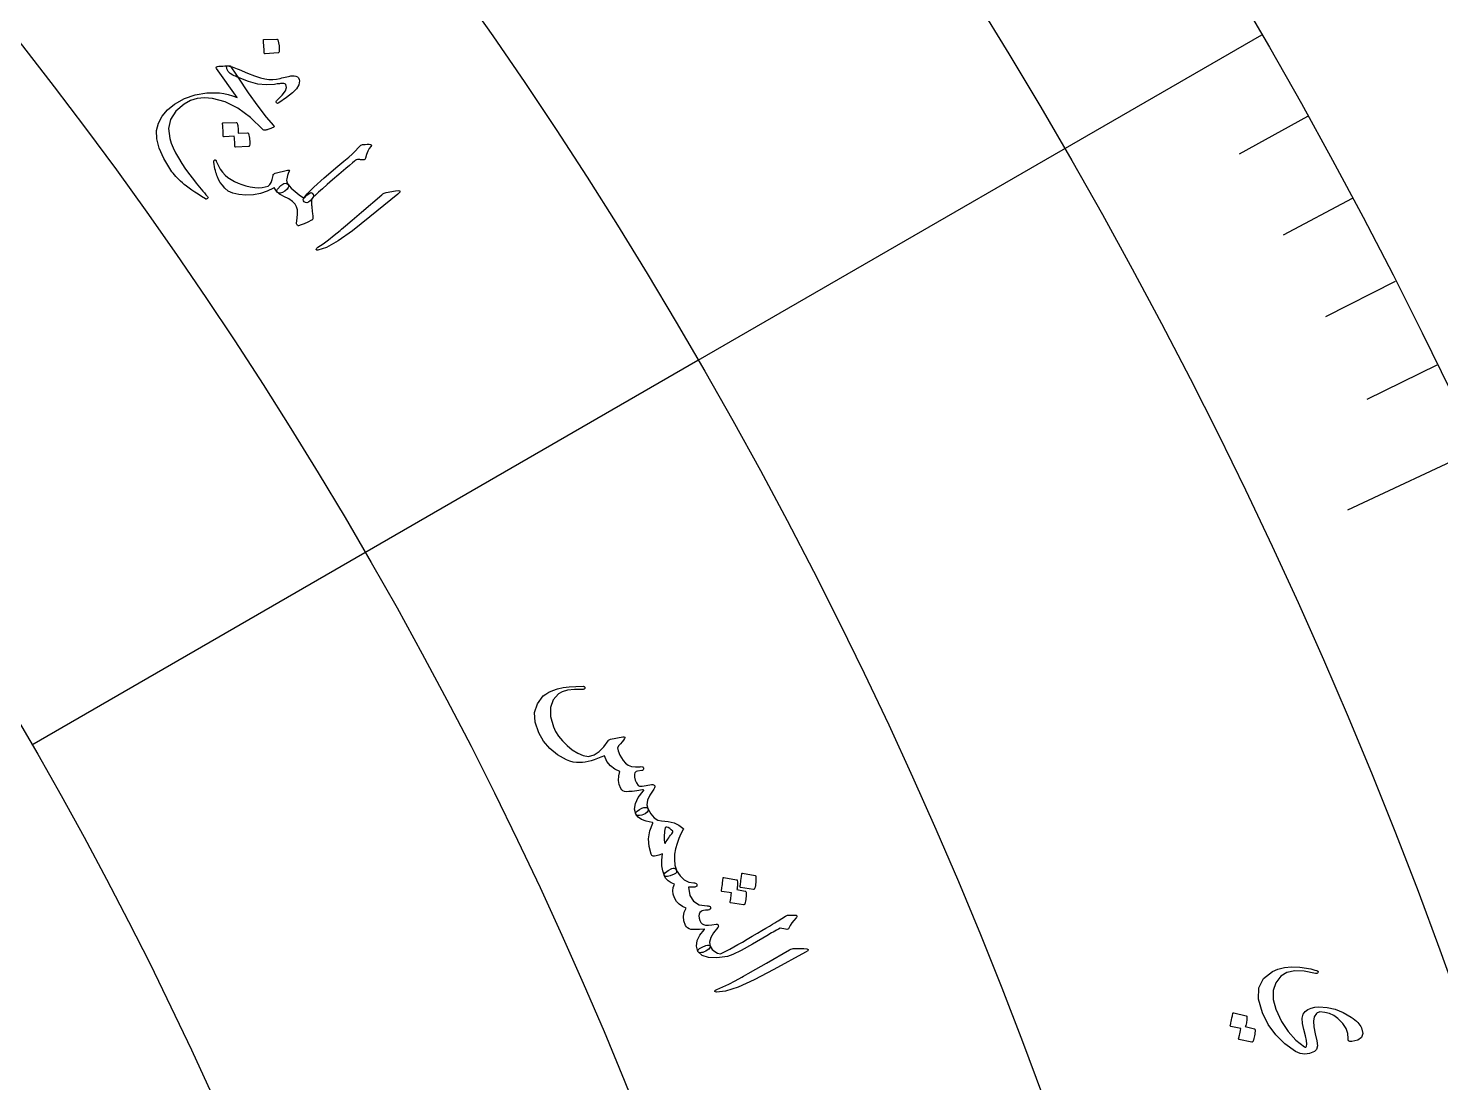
# Model space of a CAD drawing. Header units: millimetres. Extents: x -78 to 78, y -78 to 100.
# Drawn here: x 44.59 to 63.09, y 21.35 to 35.16 of the extents above; entities that cross this region are included whole.
import ezdxf

# ---------------------------------------------------------------- set-up
doc = ezdxf.new("R2010")
doc.units = ezdxf.units.MM
for name, color, linetype in [('ENGRAVE', 7, 'Continuous'), ('ENGRAVE_FINE', 8, 'Continuous'), ('TEXT', 5, 'Continuous')]:
    doc.layers.add(name, color=color, linetype=linetype)

msp = doc.modelspace()

# ---------------------------------------------------------------- linework, layer by layer
at = {"layer": 'ENGRAVE'}
for points in [[(60.7409, 35.0687), (53.358, 30.8062)], [(53.358, 30.8062), (48.9954, 28.2875)], [(63.5662, 29.6414), (61.8664, 28.8488)], [(48.9954, 28.2875), (44.6328, 25.7687)]]:
    msp.add_lwpolyline(points, dxfattribs=at)
for radius in [75.95, 75.95, 73.9156, 70.1375, 70.1375, 67.1538, 61.6125, 61.6125, 56.575, 56.575, 51.5375, 51.5375]:
    msp.add_circle((0, 0), radius, dxfattribs=at)
at = {"layer": 'ENGRAVE_FINE'}
for points in [[(61.3436, 34.0033), (60.4489, 33.5074)], [(61.9277, 32.9276), (61.0245, 32.4473)], [(62.493, 31.8418), (61.5815, 31.3773)], [(63.0392, 30.7463), (62.1197, 30.2978)]]:
    msp.add_lwpolyline(points, dxfattribs=at)
at = {"layer": 'TEXT'}
for points in [[(47.8424, 35.0169), (47.8458, 35.0164), (47.849, 35.0145), (47.852, 35.0112), (47.8548, 35.0066), (47.8649, 34.967), (47.871, 34.9272), (47.873, 34.8873), (47.8711, 34.8471), (47.8697, 34.8424), (47.8674, 34.839), (47.8641, 34.837), (47.8598, 34.8364), (47.6877, 34.8242), (47.6828, 34.8248), (47.6796, 34.8279), (47.6779, 34.8333), (47.6778, 34.841), (47.6776, 34.8477), (47.6772, 34.858), (47.6765, 34.8721), (47.6754, 34.8898), (47.6739, 34.9115), (47.6718, 34.9372), (47.669, 34.967), (47.6656, 35.0009), (47.6657, 35.0057), (47.6668, 35.009), (47.6692, 35.0107), (47.6726, 35.0108)], [(47.3299, 34.5176), (47.4683, 34.3123), (47.5924, 34.1382), (47.7028, 33.9954), (47.7997, 33.884), (47.8027, 33.8806), (47.8048, 33.8773), (47.8058, 33.8739), (47.8057, 33.8706), (47.8046, 33.8674), (47.8026, 33.8645), (47.7996, 33.862), (47.7956, 33.8598), (47.7791, 33.8528), (47.7638, 33.8465), (47.7498, 33.8409), (47.737, 33.836), (47.7254, 33.8319), (47.7152, 33.8285), (47.7061, 33.8259), (47.6983, 33.824), (47.685, 33.8222), (47.6737, 33.823), (47.6643, 33.8264), (47.657, 33.8324), (47.4952, 33.9898), (47.3313, 34.1098), (47.1655, 34.1924), (46.998, 34.2376), (46.8946, 34.2465), (46.7985, 34.2375), (46.7098, 34.2106), (46.6283, 34.166), (46.5187, 34.0712), (46.4509, 33.9644), (46.4249, 33.8455), (46.4405, 33.7146), (46.4597, 33.6549), (46.4851, 33.5924), (46.5165, 33.5271), (46.554, 33.4589), (46.5974, 33.3879), (46.6466, 33.314), (46.7014, 33.2373), (46.762, 33.1577), (46.7842, 33.1298), (46.8063, 33.1026), (46.8282, 33.076), (46.8499, 33.05), (46.8714, 33.0248), (46.8924, 33.0006), (46.913, 32.9773), (46.9332, 32.9551), (46.9388, 32.948), (46.9405, 32.9413), (46.9384, 32.935), (46.9325, 32.9293), (46.9243, 32.9244), (46.9171, 32.9219), (46.9108, 32.9218), (46.9055, 32.9242), (46.8561, 32.9545), (46.81, 32.9838), (46.7674, 33.0119), (46.7281, 33.039), (46.6922, 33.0647), (46.6596, 33.0891), (46.6303, 33.112), (46.6044, 33.1336), (46.5814, 33.1548), (46.5595, 33.1759), (46.5387, 33.1966), (46.5189, 33.2171), (46.5003, 33.2375), (46.483, 33.2582), (46.467, 33.2791), (46.4523, 33.3001), (46.3612, 33.4507), (46.3, 33.587), (46.2689, 33.7093), (46.2678, 33.8177), (46.2932, 33.9165), (46.3406, 34.0074), (46.4103, 34.0904), (46.5022, 34.1654), (46.6318, 34.2374), (46.7733, 34.2858), (46.9267, 34.3104), (47.0922, 34.311), (47.1474, 34.3041), (47.2041, 34.2921), (47.2625, 34.275), (47.3225, 34.2527), (47.0513, 34.6308), (47.0485, 34.6427), (47.0527, 34.6516), (47.0638, 34.6576), (47.0819, 34.6606), (47.1104, 34.6621), (47.1361, 34.6634), (47.1589, 34.6643), (47.179, 34.6651), (47.1962, 34.6654), (47.2104, 34.6654), (47.2216, 34.665), (47.2299, 34.6641), (47.2381, 34.6547), (47.2576, 34.6271), (47.2882, 34.5814), (47.3299, 34.5176)], [(47.1806, 34.6662), (47.1982, 34.6649), (47.2166, 34.6622), (47.236, 34.658), (47.2563, 34.6525), (47.2776, 34.6455), (47.3, 34.6372), (47.3235, 34.6277), (47.348, 34.6168), (47.4581, 34.5692), (47.551, 34.5328), (47.6267, 34.5076), (47.6851, 34.4937), (47.737, 34.4878), (47.7878, 34.4872), (47.8373, 34.4919), (47.8856, 34.5021), (47.909, 34.5082), (47.9314, 34.5138), (47.9529, 34.5189), (47.9734, 34.5234), (47.9928, 34.5274), (48.0106, 34.5307), (48.027, 34.5334), (48.0418, 34.5354), (48.0693, 34.5362), (48.0925, 34.5317), (48.1115, 34.522), (48.1261, 34.5072), (48.1352, 34.489), (48.1385, 34.4676), (48.1362, 34.443), (48.1281, 34.4152), (48.0987, 34.3668), (48.0459, 34.3116), (47.9696, 34.2495), (47.8699, 34.1806), (47.8602, 34.1752), (47.8518, 34.1736), (47.8444, 34.1758), (47.8382, 34.1818), (47.8346, 34.1898), (47.8347, 34.1983), (47.8388, 34.2071), (47.8467, 34.2163), (47.9133, 34.2823), (47.9547, 34.3383), (47.9706, 34.3842), (47.9612, 34.42), (47.9548, 34.4263), (47.9456, 34.431), (47.9338, 34.434), (47.9193, 34.4354), (47.9115, 34.4351), (47.902, 34.4344), (47.8908, 34.4333), (47.878, 34.432), (47.8634, 34.4303), (47.8471, 34.4283), (47.8291, 34.426), (47.8095, 34.4233), (47.7038, 34.4156), (47.5917, 34.4274), (47.4731, 34.4586), (47.3479, 34.5092), (47.3466, 34.5098), (47.3428, 34.5114), (47.3363, 34.5141), (47.3272, 34.518), (47.3156, 34.5229), (47.3014, 34.5289), (47.2846, 34.5361), (47.2652, 34.5442), (47.2288, 34.565), (47.2026, 34.5922), (47.1866, 34.6259), (47.1806, 34.6662)], [(47.4592, 33.7883), (47.4625, 33.7878), (47.4656, 33.7859), (47.4685, 33.7827), (47.4712, 33.7781), (47.4763, 33.7586), (47.4806, 33.7392), (47.4838, 33.7198), (47.4862, 33.7005), (47.4875, 33.6811), (47.4879, 33.6615), (47.4872, 33.6416), (47.4856, 33.6215), (47.4841, 33.6167), (47.4814, 33.6132), (47.4775, 33.6109), (47.4725, 33.6099), (47.3001, 33.6001), (47.2971, 33.601), (47.295, 33.604), (47.2937, 33.6092), (47.2933, 33.6163), (47.2938, 33.6218), (47.2938, 33.6302), (47.2934, 33.6415), (47.2925, 33.6556), (47.2912, 33.6729), (47.2896, 33.6934), (47.2875, 33.7172), (47.285, 33.7441), (47.1504, 33.7372), (47.1456, 33.7379), (47.1424, 33.7409), (47.1408, 33.7462), (47.1408, 33.7538), (47.1409, 33.7604), (47.1406, 33.7707), (47.1401, 33.7845), (47.1394, 33.8021), (47.1383, 33.8235), (47.1366, 33.8489), (47.1345, 33.8783), (47.1317, 33.9118), (47.1323, 33.9159), (47.1339, 33.9187), (47.1364, 33.92), (47.14, 33.9201), (47.3088, 33.9259), (47.3122, 33.9254), (47.3153, 33.9235), (47.3182, 33.9203), (47.3209, 33.9157), (47.326, 33.8996), (47.3301, 33.8834), (47.3332, 33.8671), (47.3354, 33.8507), (47.3367, 33.8343), (47.3373, 33.8179), (47.3371, 33.8016), (47.336, 33.7853)], [(48.747, 33.3217), (48.6538, 33.2431), (48.5713, 33.1728), (48.4995, 33.1108), (48.4383, 33.0569), (48.388, 33.0113), (48.3486, 32.9741), (48.3201, 32.9452), (48.3025, 32.9246), (48.2805, 32.8971), (48.2587, 32.8796), (48.237, 32.8721), (48.2155, 32.8746), (48.1982, 32.8839), (48.1893, 32.8968), (48.1886, 32.9134), (48.1962, 32.9335), (48.2397, 32.9896), (48.3287, 33.0783), (48.4632, 33.1998), (48.6432, 33.3541), (48.7216, 33.419), (48.7839, 33.4713), (48.8301, 33.5111), (48.86, 33.5383), (48.9208, 33.6061), (48.9321, 33.6173), (48.9435, 33.6258), (48.9549, 33.6317), (48.9664, 33.635), (48.9987, 33.6369), (49.0237, 33.6382), (49.0415, 33.639), (49.0521, 33.6393), (49.0696, 33.637), (49.079, 33.6316), (49.0803, 33.6231), (49.0736, 33.6113), (49.0513, 33.5831), (49.032, 33.5478), (49.0157, 33.5055), (49.0025, 33.4561), (48.9996, 33.4468), (48.9948, 33.4402), (48.988, 33.4365), (48.9793, 33.4355), (48.9679, 33.4358), (48.9571, 33.436), (48.9471, 33.4363), (48.9377, 33.4367), (48.9291, 33.4371), (48.9212, 33.4375), (48.9139, 33.4379), (48.9074, 33.4384), (48.897, 33.4383), (48.8876, 33.4367), (48.8794, 33.4334), (48.8722, 33.4285), (48.8581, 33.4157), (48.8325, 33.3937), (48.7955, 33.3623), (48.747, 33.3217)], [(47.8214, 33.2602), (47.9818, 33.2992), (47.9957, 33.3008), (48.0042, 33.299), (48.0075, 33.2938), (48.0055, 33.2853), (47.9926, 33.2567), (47.9825, 33.2307), (47.9753, 33.2073), (47.9709, 33.1865), (47.9704, 33.1666), (47.9734, 33.1474), (47.98, 33.1289), (47.9902, 33.1112), (47.9973, 33.0916), (47.9924, 33.0707), (47.9755, 33.0486), (47.9466, 33.0252), (47.9142, 33.0064), (47.887, 32.9981), (47.8648, 33.0002), (47.8476, 33.0128), (47.8382, 33.0251), (47.8291, 33.0378), (47.8203, 33.051), (47.8117, 33.0647), (47.8096, 33.0666), (47.8064, 33.0674), (47.8021, 33.0672), (47.7968, 33.066), (47.716, 33.0226), (47.6291, 32.9929), (47.5359, 32.9767), (47.4366, 32.974), (47.3425, 32.9825), (47.2654, 33), (47.205, 33.0265), (47.1614, 33.0621), (47.1289, 33.1015), (47.1018, 33.1395), (47.08, 33.1761), (47.0636, 33.2112), (47.0572, 33.2295), (47.0508, 33.2494), (47.0444, 33.271), (47.038, 33.2941), (47.032, 33.3189), (47.0264, 33.3455), (47.0214, 33.3737), (47.017, 33.4037), (47.0156, 33.411), (47.0156, 33.4172), (47.017, 33.4224), (47.0197, 33.4265), (47.024, 33.431), (47.0281, 33.4337), (47.0321, 33.4345), (47.036, 33.4334), (47.0402, 33.4315), (47.0437, 33.4284), (47.0465, 33.4243), (47.0486, 33.4191), (47.0732, 33.3632), (47.1006, 33.314), (47.1309, 33.2715), (47.1642, 33.2357), (47.2022, 33.2039), (47.2433, 33.1755), (47.2873, 33.1505), (47.3344, 33.1288), (47.3845, 33.1104), (47.4376, 33.095), (47.4937, 33.0827), (47.5527, 33.0734), (47.6028, 33.0703), (47.649, 33.0723), (47.6913, 33.0794), (47.7298, 33.0917), (47.75, 33.1099), (47.7672, 33.1392), (47.7814, 33.1795), (47.7926, 33.2308), (47.7958, 33.2407), (47.8017, 33.2489), (47.8102, 33.2554), (47.8214, 33.2602)], [(48.3044, 33.0005), (48.3187, 32.9829), (48.324, 32.9649), (48.3202, 32.9466), (48.3073, 32.9279), (48.3008, 32.9189), (48.2964, 32.9071), (48.2943, 32.8924), (48.2945, 32.8749), (48.2954, 32.8645), (48.2963, 32.8529), (48.2973, 32.8402), (48.2984, 32.8264), (48.2996, 32.8116), (48.3013, 32.7959), (48.3035, 32.7794), (48.306, 32.762), (48.3108, 32.7295), (48.3138, 32.7034), (48.315, 32.6837), (48.3146, 32.6704), (48.313, 32.6605), (48.3098, 32.6526), (48.3048, 32.6468), (48.2982, 32.6431), (48.2461, 32.6175), (48.2003, 32.5971), (48.1609, 32.5819), (48.1279, 32.5718), (48.123, 32.5716), (48.1182, 32.5733), (48.1136, 32.5769), (48.1092, 32.5823), (48.1047, 32.5897), (48.1016, 32.5961), (48.1001, 32.6016), (48.1001, 32.6061), (48.1103, 32.6714), (48.1139, 32.7288), (48.1109, 32.7783), (48.1013, 32.8199), (48.0814, 32.8551), (48.0468, 32.8895), (47.9975, 32.9231), (47.9336, 32.9558), (47.9024, 32.9714), (47.8775, 32.9863), (47.8589, 33.0007), (47.8465, 33.0144), (47.8428, 33.0225), (47.8424, 33.0313), (47.8455, 33.0407), (47.8519, 33.0506), (47.8946, 33.099), (47.9317, 33.1256), (47.9632, 33.1301), (47.9891, 33.1127), (48.0097, 33.0892), (48.0319, 33.0659), (48.0557, 33.0428), (48.0811, 33.0199), (48.108, 32.9974), (48.1367, 32.9754), (48.167, 32.954), (48.1989, 32.933), (48.2353, 32.9716), (48.2651, 32.9957), (48.2881, 33.0053), (48.3044, 33.0005)], [(49.396, 33.0286), (49.436, 33.0328), (49.4547, 33.0272), (49.4523, 33.0119), (49.4285, 32.9868), (49.061, 32.6879), (48.8347, 32.5054), (48.6455, 32.3723), (48.4934, 32.2886), (48.3786, 32.2539), (48.3673, 32.254), (48.3599, 32.2559), (48.3566, 32.2595), (48.3573, 32.265), (48.3602, 32.2709), (48.3649, 32.277), (48.3716, 32.2832), (48.3803, 32.2895), (48.4496, 32.3358), (48.521, 32.3881), (48.5945, 32.4464), (48.6701, 32.5107), (48.6901, 32.5271), (48.7437, 32.5721), (48.8308, 32.6456), (48.9516, 32.7477), (49.2173, 32.9771), (49.2322, 32.9882), (49.2469, 32.9969), (49.2615, 33.0032), (49.276, 33.0071)], [(52.7491, 25.2557), (52.7595, 25.2565), (52.7691, 25.2551), (52.7779, 25.2515), (52.786, 25.2456), (52.7925, 25.236), (52.7935, 25.2241), (52.789, 25.2098), (52.779, 25.1932), (52.7281, 25.1162), (52.6982, 25.0482), (52.6893, 24.9893), (52.7014, 24.9393), (52.7064, 24.9148), (52.6948, 24.8926), (52.6666, 24.8727), (52.622, 24.8551), (52.5935, 24.8484), (52.5711, 24.8479), (52.5549, 24.8535), (52.5448, 24.8652), (52.5282, 24.932), (52.5388, 25.0048), (52.5766, 25.0834), (52.6417, 25.168), (52.6477, 25.1753), (52.6481, 25.1802), (52.6431, 25.1827), (52.6325, 25.1828), (52.5587, 25.1724), (52.499, 25.1651), (52.4532, 25.1611), (52.4213, 25.1602), (52.3966, 25.1629), (52.3761, 25.1709), (52.3596, 25.1843), (52.3472, 25.2032), (52.3278, 25.2543), (52.3193, 25.3086), (52.3218, 25.3662), (52.3352, 25.4269), (52.2677, 25.4553), (52.2115, 25.4986), (52.1665, 25.557), (52.1329, 25.6305), (52.0864, 25.6106), (52.0419, 25.5932), (51.9993, 25.5783), (51.9587, 25.5661), (51.9199, 25.5563), (51.8829, 25.5489), (51.8476, 25.544), (51.8141, 25.5415), (51.7678, 25.5415), (51.7227, 25.5473), (51.6787, 25.5589), (51.6359, 25.5763), (51.5184, 25.6452), (51.4187, 25.7274), (51.3368, 25.8231), (51.2725, 25.9324), (51.2253, 26.0709), (51.2193, 26.1972), (51.2548, 26.3114), (51.3317, 26.4137), (51.3639, 26.4396), (51.4061, 26.4637), (51.4581, 26.4859), (51.52, 26.5063), (51.5911, 26.523), (51.6706, 26.5343), (51.7586, 26.5402), (51.855, 26.5407), (51.8621, 26.5398), (51.8677, 26.538), (51.872, 26.5352), (51.8749, 26.5314), (51.8772, 26.5256), (51.878, 26.5201), (51.8773, 26.5149), (51.875, 26.51), (51.8716, 26.5058), (51.8674, 26.5028), (51.8622, 26.501), (51.8562, 26.5003), (51.7411, 26.4983), (51.6488, 26.4882), (51.5793, 26.4701), (51.5325, 26.4441), (51.4626, 26.3615), (51.4282, 26.2613), (51.429, 26.1437), (51.4649, 26.0084), (51.493, 25.9467), (51.5322, 25.8856), (51.5823, 25.8248), (51.6434, 25.7645), (51.7129, 25.7081), (51.783, 25.6651), (51.854, 25.6358), (51.9257, 25.6199), (51.9991, 25.6435), (52.0661, 25.6855), (52.1267, 25.7459), (52.1808, 25.8249), (52.1873, 25.8333), (52.1945, 25.8396), (52.2024, 25.844), (52.2111, 25.8463), (52.3739, 25.8775), (52.3896, 25.8783), (52.3988, 25.8748), (52.4016, 25.8671), (52.3978, 25.855), (52.3823, 25.8337), (52.3644, 25.8118), (52.3442, 25.7892), (52.3215, 25.766), (52.3069, 25.7366), (52.3115, 25.6937), (52.3353, 25.6373), (52.3782, 25.5673), (52.409, 25.533), (52.4462, 25.5081), (52.4898, 25.4923), (52.5399, 25.4858), (52.5469, 25.485), (52.5541, 25.4847), (52.5615, 25.4847), (52.5692, 25.485), (52.577, 25.4856), (52.5849, 25.4862), (52.5929, 25.4869), (52.601, 25.4877), (52.6166, 25.4886), (52.6288, 25.4877), (52.6377, 25.4849), (52.6431, 25.4802), (52.6458, 25.4751), (52.6469, 25.4692), (52.6465, 25.4626), (52.6445, 25.4553), (52.642, 25.4487), (52.6379, 25.4435), (52.6324, 25.4398), (52.6253, 25.4374), (52.5667, 25.4304), (52.5504, 25.4252), (52.5386, 25.4168), (52.5312, 25.4053), (52.5283, 25.3905), (52.5292, 25.349), (52.5376, 25.3103), (52.5534, 25.2744), (52.5767, 25.2412), (52.5935, 25.2346), (52.6278, 25.2349), (52.6797, 25.2419), (52.7491, 25.2557)], [(53.1624, 24.6815), (53.1665, 24.6774), (53.1684, 24.6731), (53.1684, 24.6687), (53.1662, 24.6641), (53.1355, 24.6085), (53.1085, 24.5482), (53.0852, 24.4834), (53.0655, 24.414), (53.0524, 24.3416), (53.0498, 24.2704), (53.0577, 24.2004), (53.0761, 24.1316), (53.0793, 24.1155), (53.0756, 24.1013), (53.065, 24.089), (53.0474, 24.0785), (52.9966, 24.0579), (52.9582, 24.048), (52.9321, 24.0486), (52.9184, 24.0599), (52.8967, 24.1221), (52.8853, 24.1904), (52.8843, 24.2648), (52.8936, 24.3454), (52.8479, 24.3299), (52.8127, 24.3198), (52.788, 24.315), (52.7739, 24.3156), (52.7644, 24.32), (52.7564, 24.3259), (52.7498, 24.3333), (52.7447, 24.3421), (52.718, 24.4437), (52.7127, 24.545), (52.7288, 24.6461), (52.7664, 24.7472), (52.7676, 24.7511), (52.7668, 24.7543), (52.7639, 24.7567), (52.759, 24.7585), (52.6813, 24.7747), (52.6197, 24.7979), (52.5743, 24.828), (52.5448, 24.8652), (52.5424, 24.8747), (52.5442, 24.8844), (52.5502, 24.8943), (52.5604, 24.9043), (52.5931, 24.9292), (52.6227, 24.946), (52.6491, 24.9547), (52.6726, 24.9553), (52.683, 24.9528), (52.6913, 24.9493), (52.6975, 24.9448), (52.7014, 24.9393), (52.7434, 24.869), (52.787, 24.8189), (52.8322, 24.7888), (52.8791, 24.7788), (52.9685, 24.7713), (53.0455, 24.7525), (53.1101, 24.7226), (53.1624, 24.6815)], [(53.03, 24.6285), (53.0312, 24.6316), (53.0312, 24.6349), (53.0301, 24.6385), (53.0278, 24.6423), (53.0092, 24.6632), (52.9899, 24.6793), (52.9699, 24.6906), (52.9493, 24.697), (52.942, 24.6975), (52.9365, 24.6958), (52.9328, 24.6921), (52.9309, 24.6863), (52.9257, 24.6643), (52.9215, 24.6419), (52.9186, 24.6192), (52.9167, 24.596), (52.9159, 24.5724), (52.9162, 24.5484), (52.9176, 24.524), (52.9202, 24.4992), (52.9214, 24.4931), (52.923, 24.4886), (52.9248, 24.4857), (52.927, 24.4844), (52.9293, 24.4846), (52.9315, 24.4862), (52.9336, 24.4892), (52.9355, 24.4936), (52.9441, 24.5083), (52.9537, 24.5237), (52.964, 24.5397), (52.9753, 24.5565), (52.9875, 24.5738), (53.0007, 24.5916), (53.0148, 24.6098), (53.03, 24.6285)], [(53.3029, 23.9663), (53.315, 23.9652), (53.3252, 23.9626), (53.3336, 23.9588), (53.3403, 23.9536), (53.3448, 23.9475), (53.3467, 23.9406), (53.3459, 23.9332), (53.3426, 23.9251), (53.3365, 23.9178), (53.3276, 23.9126), (53.3159, 23.9096), (53.3014, 23.9087), (53.2936, 23.9094), (53.2856, 23.9098), (53.2775, 23.91), (53.2691, 23.9101), (53.2607, 23.9101), (53.252, 23.9105), (53.2433, 23.9113), (53.2344, 23.9123), (53.2531, 23.8031), (53.3004, 23.7257), (53.3763, 23.6802), (53.481, 23.6665), (53.4929, 23.6654), (53.503, 23.6631), (53.5112, 23.6597), (53.5175, 23.6553), (53.522, 23.6492), (53.5242, 23.6425), (53.524, 23.6353), (53.5213, 23.6275), (53.5163, 23.6204), (53.5089, 23.6152), (53.4991, 23.6118), (53.4869, 23.6102), (53.4568, 23.6077), (53.4323, 23.604), (53.4133, 23.599), (53.3999, 23.5928), (53.3833, 23.5783), (53.3735, 23.5586), (53.3703, 23.5337), (53.374, 23.5037), (53.3831, 23.4734), (53.3958, 23.4494), (53.412, 23.4316), (53.4317, 23.4201), (53.4584, 23.4142), (53.4952, 23.4132), (53.5421, 23.4173), (53.5993, 23.4262), (53.6063, 23.4269), (53.6125, 23.4247), (53.618, 23.4194), (53.6226, 23.4112), (53.6256, 23.402), (53.626, 23.3938), (53.6239, 23.3866), (53.6193, 23.3804), (53.5618, 23.3144), (53.5257, 23.2516), (53.5111, 23.1919), (53.518, 23.1352), (53.5181, 23.1228), (53.512, 23.1102), (53.4998, 23.0972), (53.4814, 23.0839), (53.4608, 23.0712), (53.4411, 23.0618), (53.4224, 23.0557), (53.4046, 23.0529), (53.3875, 23.0522), (53.3741, 23.0543), (53.3646, 23.059), (53.3589, 23.0665), (53.3408, 23.1384), (53.3486, 23.2101), (53.3823, 23.2817), (53.442, 23.3533), (53.4452, 23.3569), (53.4456, 23.3596), (53.4433, 23.3613), (53.4382, 23.3621), (53.3809, 23.3564), (53.3331, 23.3538), (53.2947, 23.3542), (53.2657, 23.3577), (53.2428, 23.3653), (53.2234, 23.3763), (53.2075, 23.3906), (53.1951, 23.4083), (53.1733, 23.4683), (53.1678, 23.5263), (53.1785, 23.5825), (53.2056, 23.6369), (53.1542, 23.6572), (53.1111, 23.686), (53.0763, 23.7231), (53.0499, 23.7686), (53.0335, 23.8165), (53.0284, 23.8623), (53.0344, 23.9061), (53.0516, 23.9478), (53.006, 23.9689), (52.9685, 23.9949), (52.9391, 24.0258), (52.9176, 24.0616), (52.9182, 24.0799), (52.9349, 24.1015), (52.9678, 24.1266), (53.0168, 24.1551), (53.0333, 24.1604), (53.0485, 24.1585), (53.0626, 24.1495), (53.0753, 24.1333), (53.1236, 24.0601), (53.1776, 24.0079), (53.2374, 23.9766), (53.3029, 23.9663)], [(54.1074, 24.0631), (54.1106, 24.0618), (54.1133, 24.0593), (54.1155, 24.0555), (54.1172, 24.0504), (54.1185, 24.03), (54.1189, 24.0098), (54.1184, 23.9899), (54.117, 23.9703), (54.1145, 23.9508), (54.1111, 23.9313), (54.1066, 23.9116), (54.1011, 23.892), (54.0984, 23.8865), (54.0951, 23.8829), (54.0912, 23.8812), (54.0868, 23.8814), (53.9153, 23.9075), (53.9115, 23.9096), (53.9095, 23.9135), (53.9093, 23.9192), (53.9109, 23.9268), (53.9122, 23.9334), (53.914, 23.9436), (53.9163, 23.9575), (53.919, 23.975), (53.9221, 23.9965), (53.9255, 24.022), (53.9291, 24.0517), (53.933, 24.0855), (53.9341, 24.0902), (53.9359, 24.0932), (53.9385, 24.0944), (53.942, 24.0938)], [(53.9788, 23.8592), (53.982, 23.858), (53.9847, 23.8554), (53.9869, 23.8516), (53.9886, 23.8465), (53.9898, 23.8262), (53.9901, 23.8061), (53.9895, 23.7863), (53.988, 23.7667), (53.9855, 23.7473), (53.982, 23.7278), (53.9775, 23.7082), (53.9719, 23.6886), (53.9695, 23.6842), (53.9662, 23.6813), (53.9619, 23.6799), (53.9568, 23.6799), (53.7855, 23.7061), (53.7827, 23.7076), (53.7812, 23.711), (53.7809, 23.7164), (53.782, 23.7235), (53.7827, 23.7283), (53.7839, 23.7358), (53.7855, 23.7459), (53.7875, 23.7588), (53.7897, 23.7742), (53.7921, 23.7923), (53.7947, 23.8129), (53.7974, 23.8362), (53.6714, 23.8544), (53.6676, 23.8564), (53.6656, 23.8603), (53.6654, 23.866), (53.6671, 23.8736), (53.6684, 23.8801), (53.6702, 23.8903), (53.6724, 23.9042), (53.6752, 23.9217), (53.6783, 23.943), (53.6817, 23.9685), (53.6853, 23.9981), (53.6892, 24.0318), (53.6906, 24.0357), (53.6927, 24.0381), (53.6955, 24.039), (53.699, 24.0383), (53.8643, 24.0081), (53.8675, 24.0068), (53.8702, 24.0043), (53.8724, 24.0005), (53.8741, 23.9954), (53.8751, 23.9811), (53.8756, 23.9666), (53.8758, 23.9522), (53.8756, 23.9377), (53.8748, 23.9232), (53.8734, 23.9088), (53.8712, 23.8946), (53.8684, 23.8804)], [(54.5368, 23.5437), (54.5708, 23.544), (54.5978, 23.5444), (54.6176, 23.545), (54.6302, 23.5456), (54.6386, 23.5455), (54.6453, 23.5436), (54.6504, 23.5399), (54.6539, 23.5345), (54.6557, 23.5274), (54.6547, 23.5205), (54.6511, 23.5137), (54.6447, 23.5071), (54.6133, 23.4759), (54.5868, 23.4433), (54.5653, 23.4095), (54.5488, 23.3744), (54.5431, 23.3641), (54.5343, 23.3581), (54.5224, 23.3563), (54.5073, 23.3588), (54.4356, 23.3747), (54.4122, 23.3615), (54.3892, 23.3484), (54.3667, 23.3356), (54.3446, 23.3229), (54.323, 23.3105), (54.3018, 23.2982), (54.2811, 23.2861), (54.2608, 23.2743), (54.0727, 23.1645), (53.9239, 23.083), (53.8143, 23.0297), (53.7439, 23.0044), (53.6052, 22.9845), (53.4947, 22.9884), (53.4124, 23.0163), (53.3582, 23.0682), (53.3574, 23.07), (53.3566, 23.0717), (53.3559, 23.0735), (53.3551, 23.0752), (53.3606, 23.09), (53.3804, 23.1065), (53.4147, 23.1249), (53.4634, 23.145), (53.482, 23.1511), (53.4971, 23.1518), (53.5089, 23.1471), (53.5172, 23.137), (53.5454, 23.0961), (53.5777, 23.0659), (53.6141, 23.0462), (53.6545, 23.0372), (53.6909, 23.0546), (53.7318, 23.0754), (53.7774, 23.0996), (53.8274, 23.1272), (53.8819, 23.158), (53.9406, 23.1918), (54.0034, 23.2287), (54.0705, 23.2685), (54.1367, 23.3072), (54.196, 23.3421), (54.2486, 23.3733), (54.2944, 23.4009), (54.3334, 23.4245), (54.3659, 23.4439), (54.3918, 23.4592), (54.4112, 23.4703), (54.5042, 23.5317), (54.5139, 23.5366), (54.5225, 23.5402), (54.5302, 23.5426), (54.5368, 23.5437)], [(54.7448, 23.1052), (54.7849, 23.1018), (54.8023, 23.0928), (54.797, 23.0782), (54.7689, 23.0581), (54.3515, 22.8339), (54.0949, 22.6975), (53.8839, 22.6026), (53.7188, 22.549), (53.5995, 22.5367), (53.5884, 22.5389), (53.5815, 22.5421), (53.5789, 22.5463), (53.5807, 22.5516), (53.5846, 22.5569), (53.5904, 22.5619), (53.5982, 22.5667), (53.6078, 22.5713), (53.6847, 22.6037), (53.7647, 22.6415), (53.8479, 22.6849), (53.9342, 22.7338), (53.9569, 22.7462), (54.0181, 22.7802), (54.1176, 22.8359), (54.2554, 22.9134), (54.5597, 23.0885), (54.5763, 23.0966), (54.5925, 23.1023), (54.608, 23.1057), (54.623, 23.1068)], [(61.8748, 21.9268), (61.8735, 21.9927), (61.8509, 22.0587), (61.807, 22.1248), (61.7418, 22.1908), (61.6886, 22.2285), (61.6316, 22.2552), (61.5709, 22.271), (61.5064, 22.2759), (61.4944, 22.2744), (61.4828, 22.2705), (61.4716, 22.2641), (61.4607, 22.2553), (61.4324, 22.2126), (61.4205, 22.1539), (61.4251, 22.0793), (61.4461, 21.9887), (61.4676, 21.8996), (61.4731, 21.8313), (61.4628, 21.7838), (61.4366, 21.7573), (61.371, 21.7321), (61.3074, 21.7242), (61.2459, 21.7335), (61.1865, 21.7599), (61.0466, 21.8608), (60.9276, 21.9787), (60.8295, 22.1137), (60.752, 22.2659), (60.7003, 22.444), (60.7049, 22.5935), (60.7661, 22.7145), (60.8841, 22.8071), (60.9566, 22.8371), (61.0403, 22.8564), (61.1352, 22.8651), (61.2413, 22.8629), (61.2718, 22.8597), (61.3015, 22.8559), (61.3304, 22.8513), (61.3586, 22.846), (61.3861, 22.84), (61.4131, 22.8332), (61.4397, 22.8255), (61.4659, 22.8171), (61.4774, 22.8116), (61.4836, 22.8051), (61.4846, 22.7978), (61.4802, 22.7895), (61.4733, 22.7832), (61.4655, 22.7794), (61.4567, 22.7781), (61.447, 22.7792), (61.2999, 22.8091), (61.1758, 22.8128), (61.0746, 22.7907), (60.9964, 22.7429), (60.9272, 22.6571), (60.8931, 22.5566), (60.8942, 22.4412), (60.9303, 22.3109), (61.0025, 22.1533), (61.089, 22.0191), (61.1901, 21.9083), (61.3058, 21.8206), (61.3146, 21.816), (61.3219, 21.8156), (61.3276, 21.8196), (61.3319, 21.8278), (61.335, 21.8563), (61.33, 21.9019), (61.3167, 21.9647), (61.2952, 22.0446), (61.2765, 22.1271), (61.273, 22.194), (61.2849, 22.2453), (61.3121, 22.2811), (61.3499, 22.3068), (61.3926, 22.3257), (61.4401, 22.3376), (61.4925, 22.3425), (61.6011, 22.3363), (61.708, 22.3115), (61.813, 22.2682), (61.9162, 22.2062), (61.9416, 22.189), (61.9644, 22.1716), (61.9847, 22.1541), (62.0025, 22.1364), (62.0179, 22.1188), (62.0309, 22.1013), (62.0415, 22.084), (62.0498, 22.0669), (62.068, 21.995), (62.0529, 21.9416), (62.0043, 21.9068), (61.9224, 21.8904), (61.8985, 21.8914), (61.8826, 21.8978), (61.8747, 21.9096), (61.8748, 21.9268)], [(60.6483, 22.056), (60.6514, 22.0546), (60.6539, 22.052), (60.6558, 22.0481), (60.6571, 22.043), (60.6568, 22.0231), (60.6557, 22.0034), (60.6536, 21.984), (60.6506, 21.965), (60.6467, 21.9461), (60.6418, 21.9272), (60.6358, 21.9084), (60.6288, 21.8895), (60.6261, 21.8854), (60.6225, 21.8827), (60.6182, 21.8816), (60.6131, 21.8819), (60.4446, 21.9175), (60.442, 21.9192), (60.4407, 21.9227), (60.4409, 21.9279), (60.4425, 21.9349), (60.4444, 21.94), (60.4467, 21.948), (60.4493, 21.9588), (60.4523, 21.9726), (60.4557, 21.9895), (60.4596, 22.0095), (60.464, 22.0328), (60.4689, 22.0592), (60.3376, 22.0878), (60.3331, 22.0897), (60.3309, 22.0934), (60.3308, 22.0989), (60.3329, 22.1062), (60.3346, 22.1125), (60.3372, 22.1224), (60.3405, 22.1358), (60.3445, 22.1527), (60.3492, 22.1735), (60.3544, 22.1982), (60.3603, 22.2269), (60.3667, 22.2597), (60.3684, 22.2634), (60.3706, 22.2656), (60.3735, 22.2663), (60.3769, 22.2654), (60.5408, 22.2268), (60.5439, 22.2254), (60.5464, 22.2228), (60.5483, 22.219), (60.5497, 22.2139), (60.5502, 22.1972), (60.5498, 22.1806), (60.5484, 22.1642), (60.5461, 22.148), (60.543, 22.1319), (60.5391, 22.1161), (60.5344, 22.1006), (60.5291, 22.0852)]]:
    msp.add_lwpolyline(points, close=True, dxfattribs=at)

doc.saveas('drawing.dxf')
